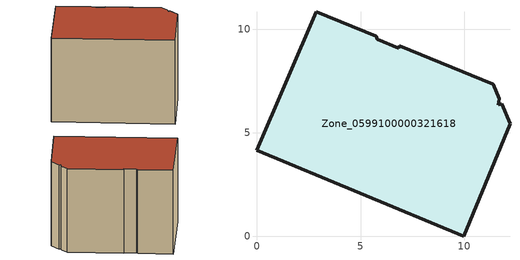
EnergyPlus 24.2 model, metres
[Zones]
Zone_0599100000321618
 floor ground (C_G): 6.87,9.2 11.41,7.33 11.7,6.64 11.65,6.34 11.8,6.4 12.21,5.43 9.97,0 0,4.15 2.87,10.84 5.75,9.65 5.81,9.51 6.84,9.08 z0
 wall outside (C_F): 9.97,0 12.21,5.43 11.8,6.4 11.65,6.34 11.7,6.64 11.41,7.33 6.87,9.2 6.84,9.08 5.81,9.51 5.75,9.65 2.87,10.84 0,4.15 9.97,0 z0:7.89
 roof outside (C_R): 11.41,7.33 6.87,9.2 6.84,9.08 5.81,9.51 5.75,9.65 2.87,10.84 0,4.15 9.97,0 12.21,5.43 11.8,6.4 11.65,6.34 11.7,6.64 z7.89
[BUILDING]
Pand.0599100000321618: North Axis=0; Terrain=City; Loads Convergence Tolerance Value=0.04; Temperature Convergence Tolerance Value=0.4; Solar Distribution=FullExterior; Maximum Number of Warmup Days=25; Minimum Number of Warmup Days=1
[Site:Location]
Rotterdam.The.Hague.AP_ZH_NLD Design_Conditions: Latitude=51.96; Longitude=4.45; Time Zone=1; Elevation=-4.5
[SITE:GROUNDTEMPERATURE:BUILDINGSURFACE]
18, 18, 18, 18, 18, 18, 18, 18, 18, 18, 18, 18
[MATERIAL] Thermal Absorptance=0.9; Solar Absorptance=0.7; Visible Absorptance=0.7
Name | Roughness | Thickness | Conductivity | Density | Specific Heat
G.TC.1946 | MediumSmooth | 0.15 | 1 | 540 | 1210
F.TC.1946 | Rough | 0.3 | 0.857143 | 1920 | 840
R.TC.1946 | MediumRough | 0.2 | 0.909091 | 1500 | 1000
[CONSTRUCTION]
C_G: G.TC.1946
C_F: F.TC.1946
C_R: R.TC.1946
[ZONE]
Zone_0599100000321618: Type=1; Multiplier=1; Ceiling Height=Autocalculate; Volume=Autocalculate; Floor Area=autocalculate; Part of Total Floor Area=Yes
[ZONEINFILTRATION:DESIGNFLOWRATE]
Infil_Zone_0599100000321618: Zone or ZoneList or Space or SpaceList=Zone_0599100000321618; Schedule=AlwaysOn; Design Flow Rate Calculation Method=Flow/Area; Flow Rate per Floor Area=0.003; Constant Term Coefficient=1; Temperature Term Coefficient=0; Velocity Term Coefficient=0; Velocity Squared Term Coefficient=0
[HVACTEMPLATE:ZONE:IDEALLOADSAIRSYSTEM]
Zone_0599100000321618: Maximum Heating Supply Air Temperature=50; Minimum Cooling Supply Air Temperature=13; Maximum Heating Supply Air Humidity Ratio=0.0156; Minimum Cooling Supply Air Humidity Ratio=0.0077; Heating Limit=NoLimit; Cooling Limit=NoLimit; Dehumidification Control Type=ConstantSensibleHeatRatio; Cooling Sensible Heat Ratio=0.7; Dehumidification Setpoint=60; Humidification Control Type=None; Humidification Setpoint=30; Outdoor Air Method=None; Outdoor Air Flow Rate per Person=0.00944; Outdoor Air Flow Rate per Zone Floor Area=0; Outdoor Air Flow Rate per Zone=0; Demand Controlled Ventilation Type=None; Outdoor Air Economizer Type=NoEconomizer; Heat Recovery Type=None; Sensible Heat Recovery Effectiveness=0.7; Latent Heat Recovery Effectiveness=0.65
[ZONECONTROL:THERMOSTAT]
ThermostatControl_Zone_0599100000321618: Zone or ZoneList=Zone_0599100000321618; Control Type Schedule=DualSetpointControlType; Control 1=Thermostat_Zone_0599100000321618; Temperature Difference Between Cutout And Setpoint=0
[THERMOSTATSETPOINT:DUALSETPOINT]
Thermostat_Zone_0599100000321618: Heating Setpoint Temperature Schedule=HeatingSetpoint_Zone_0599100000321618; Cooling Setpoint Temperature Schedule=CoolingSetpoint_Zone_0599100000321618
[SCHEDULE:COMPACT]
HeatingSetpoint_Zone_0599100000321618: Through: 12/31, For: AllDays, Until: 24:00, 21
CoolingSetpoint_Zone_0599100000321618: Through: 12/31, For: AllDays, Until: 24:00, 24
DualSetpointControlType: Through: 12/31, For: AllDays, Until: 24:00, 4
AlwaysOn: Through: 12/31, For: AllDays, Until: 24:00, 1
